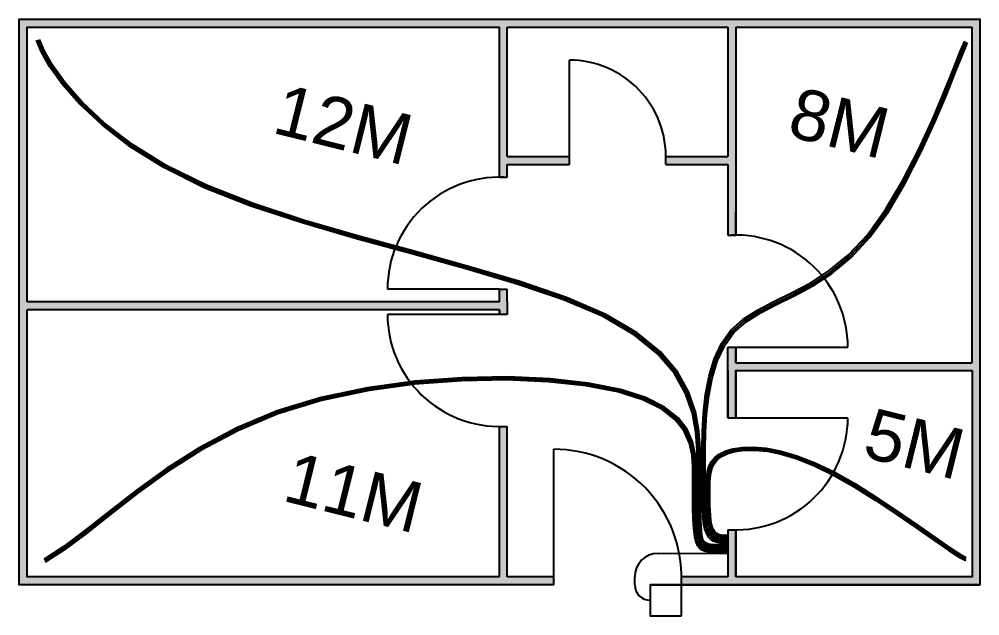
# Model space of a CAD drawing. Header units: millimetres. Extents: x 790368 to 790619, y 161713 to 161823.
# Drawn here: x 790425.76 to 790438.1, y 161741.9 to 161749.56 of the extents above; entities that cross this region are included whole.
import ezdxf

# ---------------------------------------------------------------- set-up
doc = ezdxf.new("R2010")
doc.units = ezdxf.units.MM
for name, color, linetype in [('can interior', 172, 'Continuous'), ('can secundaria', 1, 'Continuous'), ('urbanizacion', 7, 'Continuous')]:
    doc.layers.add(name, color=color, linetype=linetype)
doc.styles.get("Standard").update_dxf_attribs({"font": 'arial.ttf'})

msp = doc.modelspace()

# ---------------------------------------------------------------- hatches: boundary and pattern name
at = {"layer": 'urbanizacion'}
h = msp.add_hatch(dxfattribs=at)
h.set_pattern_fill('ANSI36', color=256, scale=0.01, angle=90)
h.set_pattern_definition([(135, (790333.65011, 161502.019078), (-0.061739261, 0.0168379802), [0.079375, -0.015875, 0, -0.015875])])
h.paths.add_polyline_path([(790425.763, 161749.559), (790425.763, 161742.296), (790432.631, 161742.296), (790432.631, 161742.396), (790432.034, 161742.396), (790432.034, 161744.328), (790431.934, 161744.328), (790431.934, 161742.396), (790425.863, 161742.396), (790425.863, 161745.828), (790431.934, 161745.828), (790431.934, 161745.768), (790431.984, 161745.768), (790432.034, 161745.768), (790432.034, 161745.928), (790432.034, 161746.091), (790431.934, 161746.091), (790431.934, 161745.928), (790425.863, 161745.928), (790425.863, 161749.459), (790431.934, 161749.459), (790431.934, 161747.531), (790431.984, 161747.531), (790432.034, 161747.531), (790432.034, 161747.694), (790432.831, 161747.694), (790432.831, 161747.794), (790432.034, 161747.794), (790432.034, 161749.459), (790434.869, 161749.459), (790434.869, 161747.794), (790434.071, 161747.794), (790434.071, 161747.744), (790434.071, 161747.694), (790434.869, 161747.694), (790434.869, 161746.787), (790434.969, 161746.787), (790434.969, 161747.085), (790434.969, 161747.694), (790434.969, 161749.459), (790438.005, 161749.459), (790438.005, 161745.145), (790434.969, 161745.145), (790434.969, 161745.347), (790434.919, 161745.347), (790434.869, 161745.347), (790434.869, 161745.045), (790434.869, 161744.441), (790434.969, 161744.441), (790434.969, 161745.045), (790438.005, 161745.045), (790438.005, 161742.396), (790434.969, 161742.396), (790434.969, 161743.001), (790434.919, 161743.001), (790434.869, 161743.001), (790434.869, 161742.396), (790434.271, 161742.396), (790434.271, 161742.346), (790434.271, 161742.296), (790438.105, 161742.296), (790438.105, 161749.559)])

# ---------------------------------------------------------------- linework, layer by layer
at = {"layer": 'can interior'}
for p, q in [((790433.971, 161742.697), (790434.869, 161742.699)), ((790433.671, 161742.296), (790433.671, 161742.397))]:
    msp.add_line(p, q, dxfattribs=at)
for points in [[(790434.869, 161742.767), (790434.775, 161742.767), (790434.699, 161742.769), (790434.639, 161742.774), (790434.593, 161742.783), (790434.559, 161742.799), (790434.534, 161742.822), (790434.517, 161742.854), (790434.504, 161742.897), (790434.495, 161742.953), (790434.488, 161743.022), (790434.482, 161743.107), (790434.479, 161743.208), (790434.477, 161743.329), (790434.476, 161743.469), (790434.475, 161743.632), (790434.475, 161743.818), (790434.473, 161744.028), (790434.456, 161744.257), (790434.412, 161744.501), (790434.324, 161744.753), (790434.18, 161745.009), (790433.964, 161745.262), (790433.664, 161745.507), (790433.264, 161745.74), (790432.757, 161745.955), (790432.162, 161746.157), (790431.503, 161746.352), (790430.806, 161746.544), (790430.096, 161746.739), (790429.398, 161746.942), (790428.737, 161747.159), (790428.138, 161747.395), (790427.621, 161747.653), (790427.186, 161747.925), (790426.827, 161748.201), (790426.539, 161748.471), (790426.316, 161748.725), (790426.154, 161748.953), (790426.046, 161749.144), (790425.987, 161749.289)], [(790434.869, 161742.787), (790434.775, 161742.787), (790434.7, 161742.789), (790434.642, 161742.793), (790434.599, 161742.803), (790434.567, 161742.818), (790434.545, 161742.84), (790434.53, 161742.872), (790434.519, 161742.914), (790434.511, 161742.968), (790434.505, 161743.036), (790434.501, 161743.119), (790434.498, 161743.219), (790434.497, 161743.338), (790434.496, 161743.477), (790434.495, 161743.639), (790434.495, 161743.824), (790434.493, 161744.034), (790434.476, 161744.264), (790434.431, 161744.509), (790434.344, 161744.762), (790434.199, 161745.019), (790433.984, 161745.273), (790433.683, 161745.52), (790433.283, 161745.754), (790432.775, 161745.971), (790432.18, 161746.174), (790431.52, 161746.369), (790430.823, 161746.561), (790430.112, 161746.756), (790429.413, 161746.959), (790428.752, 161747.175), (790428.153, 161747.41), (790427.636, 161747.667), (790427.202, 161747.938), (790426.843, 161748.213), (790426.556, 161748.482), (790426.334, 161748.735), (790426.172, 161748.961), (790426.065, 161749.151), (790426.006, 161749.295)], [(790434.869, 161742.807), (790434.776, 161742.807), (790434.702, 161742.809), (790434.646, 161742.813), (790434.604, 161742.822), (790434.575, 161742.837), (790434.555, 161742.859), (790434.543, 161742.89), (790434.534, 161742.931), (790434.528, 161742.983), (790434.523, 161743.049), (790434.52, 161743.131), (790434.518, 161743.229), (790434.516, 161743.346), (790434.516, 161743.485), (790434.515, 161743.645), (790434.515, 161743.83), (790434.513, 161744.04), (790434.496, 161744.271), (790434.451, 161744.516), (790434.364, 161744.771), (790434.219, 161745.029), (790434.003, 161745.285), (790433.702, 161745.533), (790433.302, 161745.768), (790432.794, 161745.986), (790432.197, 161746.19), (790431.537, 161746.385), (790430.839, 161746.578), (790430.128, 161746.773), (790429.429, 161746.975), (790428.767, 161747.191), (790428.168, 161747.426), (790427.652, 161747.682), (790427.217, 161747.952), (790426.859, 161748.225), (790426.573, 161748.493), (790426.352, 161748.744), (790426.19, 161748.969), (790426.083, 161749.158), (790426.025, 161749.301)], [(790434.869, 161742.827), (790434.834, 161742.827), (790434.796, 161742.829), (790434.759, 161742.833), (790434.721, 161742.842), (790434.685, 161742.856), (790434.651, 161742.878), (790434.621, 161742.908), (790434.596, 161742.947), (790434.576, 161742.999), (790434.561, 161743.063), (790434.55, 161743.142), (790434.543, 161743.239), (790434.539, 161743.354), (790434.536, 161743.49), (790434.536, 161743.648), (790434.535, 161743.83), (790434.536, 161744.038), (790434.541, 161744.263), (790434.555, 161744.499), (790434.582, 161744.739), (790434.626, 161744.973), (790434.692, 161745.194), (790434.785, 161745.395), (790434.908, 161745.567), (790435.064, 161745.707), (790435.249, 161745.824), (790435.458, 161745.932), (790435.685, 161746.043), (790435.925, 161746.171), (790436.171, 161746.33), (790436.418, 161746.532), (790436.66, 161746.791), (790436.893, 161747.114), (790437.111, 161747.483), (790437.312, 161747.872), (790437.491, 161748.259), (790437.644, 161748.617), (790437.767, 161748.923), (790437.858, 161749.152), (790437.911, 161749.279)], [(790434.869, 161742.847), (790434.834, 161742.847), (790434.798, 161742.849), (790434.762, 161742.853), (790434.727, 161742.861), (790434.693, 161742.875), (790434.662, 161742.896), (790434.634, 161742.925), (790434.611, 161742.964), (790434.593, 161743.014), (790434.579, 161743.077), (790434.569, 161743.154), (790434.562, 161743.248), (790434.558, 161743.361), (790434.556, 161743.495), (790434.556, 161743.65), (790434.555, 161743.83), (790434.556, 161744.035), (790434.561, 161744.259), (790434.575, 161744.492), (790434.602, 161744.729), (790434.646, 161744.962), (790434.712, 161745.181), (790434.804, 161745.38), (790434.927, 161745.551), (790435.083, 161745.69), (790435.268, 161745.806), (790435.476, 161745.913), (790435.703, 161746.024), (790435.942, 161746.153), (790436.187, 161746.312), (790436.434, 161746.514), (790436.677, 161746.775), (790436.909, 161747.099), (790437.128, 161747.469), (790437.329, 161747.86), (790437.508, 161748.248), (790437.661, 161748.607), (790437.785, 161748.914), (790437.876, 161749.143), (790437.929, 161749.27)], [(790434.869, 161742.867), (790434.835, 161742.867), (790434.8, 161742.868), (790434.765, 161742.873), (790434.732, 161742.881), (790434.701, 161742.895), (790434.672, 161742.915), (790434.647, 161742.943), (790434.626, 161742.981), (790434.609, 161743.029), (790434.597, 161743.09), (790434.588, 161743.166), (790434.582, 161743.258), (790434.578, 161743.368), (790434.576, 161743.5), (790434.576, 161743.653), (790434.575, 161743.831), (790434.576, 161744.033), (790434.581, 161744.254), (790434.595, 161744.485), (790434.622, 161744.72), (790434.666, 161744.95), (790434.732, 161745.168), (790434.824, 161745.366), (790434.946, 161745.535), (790435.101, 161745.673), (790435.286, 161745.789), (790435.494, 161745.895), (790435.72, 161746.006), (790435.959, 161746.134), (790436.204, 161746.294), (790436.451, 161746.497), (790436.693, 161746.758), (790436.926, 161747.083), (790437.145, 161747.455), (790437.346, 161747.847), (790437.525, 161748.237), (790437.679, 161748.597), (790437.803, 161748.905), (790437.894, 161749.134), (790437.947, 161749.261)], [(790434.869, 161742.747), (790434.774, 161742.747), (790434.697, 161742.749), (790434.636, 161742.754), (790434.587, 161742.763), (790434.551, 161742.779), (790434.524, 161742.803), (790434.504, 161742.836), (790434.489, 161742.881), (790434.478, 161742.937), (790434.47, 161743.006), (790434.464, 161743.087), (790434.46, 161743.18), (790434.458, 161743.285), (790434.458, 161743.401), (790434.458, 161743.529), (790434.459, 161743.668), (790434.459, 161743.817), (790434.447, 161743.973), (790434.413, 161744.131), (790434.344, 161744.288), (790434.228, 161744.437), (790434.055, 161744.576), (790433.811, 161744.7), (790433.487, 161744.805), (790433.074, 161744.886), (790432.586, 161744.94), (790432.041, 161744.964), (790431.456, 161744.955), (790430.849, 161744.91), (790430.238, 161744.826), (790429.641, 161744.7), (790429.076, 161744.528), (790428.557, 161744.311), (790428.085, 161744.059), (790427.656, 161743.788), (790427.269, 161743.51), (790426.921, 161743.24), (790426.608, 161742.993), (790426.328, 161742.781), (790426.078, 161742.621)], [(790434.869, 161742.727), (790434.774, 161742.727), (790434.695, 161742.729), (790434.632, 161742.734), (790434.582, 161742.744), (790434.543, 161742.76), (790434.513, 161742.785), (790434.491, 161742.819), (790434.474, 161742.864), (790434.461, 161742.922), (790434.452, 161742.992), (790434.445, 161743.075), (790434.441, 161743.17), (790434.438, 161743.276), (790434.438, 161743.394), (790434.438, 161743.522), (790434.439, 161743.661), (790434.439, 161743.81), (790434.427, 161743.965), (790434.393, 161744.123), (790434.324, 161744.277), (790434.209, 161744.425), (790434.036, 161744.563), (790433.794, 161744.685), (790433.471, 161744.788), (790433.061, 161744.868), (790432.575, 161744.921), (790432.032, 161744.945), (790431.45, 161744.936), (790430.846, 161744.891), (790430.238, 161744.807), (790429.644, 161744.681), (790429.081, 161744.509), (790428.564, 161744.293), (790428.093, 161744.041), (790427.666, 161743.77), (790427.28, 161743.493), (790426.932, 161743.223), (790426.619, 161742.976), (790426.338, 161742.764), (790426.088, 161742.603)], [(790434.869, 161742.707), (790434.773, 161742.707), (790434.694, 161742.709), (790434.629, 161742.714), (790434.576, 161742.724), (790434.535, 161742.741), (790434.503, 161742.766), (790434.478, 161742.801), (790434.459, 161742.847), (790434.445, 161742.907), (790434.434, 161742.979), (790434.426, 161743.063), (790434.421, 161743.159), (790434.419, 161743.267), (790434.418, 161743.386), (790434.418, 161743.515), (790434.419, 161743.655), (790434.419, 161743.803), (790434.407, 161743.958), (790434.373, 161744.114), (790434.305, 161744.267), (790434.19, 161744.413), (790434.018, 161744.549), (790433.777, 161744.67), (790433.456, 161744.772), (790433.047, 161744.85), (790432.564, 161744.903), (790432.024, 161744.926), (790431.444, 161744.916), (790430.843, 161744.871), (790430.238, 161744.787), (790429.647, 161744.661), (790429.086, 161744.49), (790428.571, 161744.274), (790428.102, 161744.023), (790427.676, 161743.753), (790427.291, 161743.476), (790426.943, 161743.206), (790426.63, 161742.959), (790426.349, 161742.747), (790426.098, 161742.586)], [(790434.869, 161742.887), (790434.835, 161742.887), (790434.801, 161742.888), (790434.769, 161742.893), (790434.738, 161742.901), (790434.709, 161742.914), (790434.683, 161742.933), (790434.66, 161742.961), (790434.641, 161742.997), (790434.626, 161743.044), (790434.615, 161743.099), (790434.607, 161743.162), (790434.601, 161743.23), (790434.598, 161743.303), (790434.596, 161743.379), (790434.595, 161743.456), (790434.595, 161743.532), (790434.596, 161743.607), (790434.599, 161743.68), (790434.608, 161743.749), (790434.625, 161743.814), (790434.653, 161743.873), (790434.695, 161743.927), (790434.754, 161743.973), (790434.832, 161744.012), (790434.932, 161744.042), (790435.054, 161744.06), (790435.198, 161744.063), (790435.362, 161744.048), (790435.549, 161744.012), (790435.756, 161743.951), (790435.983, 161743.863), (790436.232, 161743.744), (790436.498, 161743.594), (790436.772, 161743.422), (790437.043, 161743.242), (790437.299, 161743.066), (790437.527, 161742.905), (790437.717, 161742.773), (790437.855, 161742.683), (790437.93, 161742.646)], [(790434.869, 161742.907), (790434.835, 161742.907), (790434.803, 161742.908), (790434.772, 161742.912), (790434.744, 161742.92), (790434.717, 161742.933), (790434.694, 161742.952), (790434.673, 161742.979), (790434.656, 161743.014), (790434.643, 161743.059), (790434.633, 161743.113), (790434.625, 161743.173), (790434.62, 161743.24), (790434.618, 161743.31), (790434.616, 161743.384), (790434.615, 161743.458), (790434.615, 161743.532), (790434.616, 161743.605), (790434.619, 161743.675), (790434.628, 161743.742), (790434.644, 161743.804), (790434.672, 161743.862), (790434.713, 161743.913), (790434.771, 161743.958), (790434.848, 161743.996), (790434.946, 161744.024), (790435.065, 161744.041), (790435.207, 161744.044), (790435.369, 161744.028), (790435.553, 161743.992), (790435.757, 161743.931), (790435.983, 161743.843), (790436.229, 161743.724), (790436.493, 161743.574), (790436.767, 161743.403), (790437.037, 161743.223), (790437.292, 161743.046), (790437.521, 161742.886), (790437.711, 161742.754), (790437.85, 161742.663), (790437.927, 161742.626)], [(790434.869, 161742.927), (790434.836, 161742.927), (790434.805, 161742.928), (790434.776, 161742.932), (790434.749, 161742.94), (790434.725, 161742.952), (790434.704, 161742.971), (790434.686, 161742.996), (790434.671, 161743.031), (790434.659, 161743.074), (790434.65, 161743.126), (790434.644, 161743.185), (790434.64, 161743.249), (790434.637, 161743.318), (790434.636, 161743.389), (790434.635, 161743.461), (790434.635, 161743.532), (790434.636, 161743.602), (790434.639, 161743.67), (790434.647, 161743.734), (790434.664, 161743.795), (790434.691, 161743.85), (790434.732, 161743.9), (790434.788, 161743.943), (790434.863, 161743.979), (790434.959, 161744.006), (790435.077, 161744.023), (790435.216, 161744.025), (790435.375, 161744.009), (790435.556, 161743.972), (790435.759, 161743.911), (790435.982, 161743.823), (790436.226, 161743.704), (790436.489, 161743.554), (790436.761, 161743.383), (790437.031, 161743.203), (790437.286, 161743.027), (790437.514, 161742.866), (790437.705, 161742.735), (790437.846, 161742.644), (790437.924, 161742.607)]]:
    msp.add_lwpolyline(points, dxfattribs=at)
for centre, radius, start, end in [((790433.971, 161742.397), 0.3, 90.1036, 180), ((790433.871, 161742.296), 0.2, 180, 270)]:
    msp.add_arc(centre, radius, start, end, dxfattribs=at)
at = {"layer": 'can secundaria'}
msp.add_lwpolyline([(790434.271, 161741.896), (790434.271, 161742.296), (790433.871, 161742.296), (790433.871, 161741.896)], close=True, dxfattribs=at)
at = {"layer": 'urbanizacion'}
for p, q in [((790432.831, 161747.794), (790432.831, 161749.034)), ((790431.934, 161746.091), (790430.494, 161746.091)), ((790431.934, 161745.768), (790430.494, 161745.768)), ((790434.969, 161745.347), (790436.409, 161745.347)), ((790434.969, 161744.441), (790436.409, 161744.441)), ((790432.631, 161742.396), (790432.631, 161744.036)), ((790433.871, 161742.296), (790438.105, 161742.296))]:
    msp.add_line(p, q, dxfattribs=at)
for points in [[(790432.631, 161742.296), (790425.763, 161742.296), (790425.763, 161749.559), (790438.105, 161749.559), (790438.105, 161742.296), (790434.271, 161742.296)], [(790425.863, 161745.928), (790425.863, 161749.459), (790431.934, 161749.459)], [(790431.934, 161747.531), (790431.934, 161749.459)], [(790431.934, 161747.531), (790431.934, 161749.459)], [(790432.034, 161749.459), (790434.869, 161749.459)], [(790432.034, 161747.794), (790432.034, 161749.459)], [(790432.034, 161749.459), (790434.869, 161749.459)], [(790434.869, 161749.459), (790434.869, 161747.794)], [(790434.969, 161749.459), (790438.005, 161749.459)], [(790434.969, 161749.459), (790434.969, 161747.694)], [(790438.005, 161745.145), (790438.005, 161749.459)], [(790432.034, 161747.794), (790432.831, 161747.794)], [(790432.831, 161747.694), (790432.831, 161747.794)], [(790434.071, 161747.794), (790434.869, 161747.794)], [(790434.071, 161747.694), (790434.071, 161747.794)], [(790431.934, 161747.531), (790431.934, 161747.694)], [(790432.034, 161747.531), (790432.034, 161747.694)], [(790432.034, 161747.694), (790432.831, 161747.694)], [(790434.071, 161747.694), (790434.869, 161747.694)], [(790434.869, 161747.694), (790434.869, 161746.787)], [(790434.969, 161747.694), (790434.969, 161746.787)], [(790434.969, 161747.694), (790434.969, 161746.787)], [(790431.934, 161747.531), (790432.034, 161747.531)], [(790434.969, 161746.787), (790434.969, 161747.085)], [(790434.869, 161746.787), (790434.969, 161746.787)], [(790431.934, 161745.928), (790431.934, 161746.091)], [(790431.934, 161745.928), (790431.934, 161746.091)], [(790431.934, 161745.928), (790431.934, 161746.091)], [(790431.934, 161746.091), (790432.034, 161746.091)], [(790432.034, 161745.928), (790432.034, 161746.091)], [(790431.934, 161745.928), (790425.863, 161745.928)], [(790432.034, 161745.928), (790432.034, 161745.768)], [(790431.934, 161742.396), (790425.863, 161742.396), (790425.863, 161745.828)], [(790431.934, 161745.828), (790425.863, 161745.828)], [(790431.934, 161745.768), (790431.934, 161745.828)], [(790431.934, 161745.828), (790431.934, 161745.768)], [(790432.034, 161745.768), (790431.934, 161745.768)], [(790434.869, 161745.045), (790434.869, 161745.347)], [(790434.869, 161745.347), (790434.969, 161745.347)], [(790434.969, 161745.347), (790434.969, 161745.145)], [(790434.969, 161745.347), (790434.969, 161745.145)], [(790434.969, 161745.145), (790434.969, 161745.347)], [(790434.869, 161744.441), (790434.869, 161745.145)], [(790434.969, 161745.145), (790438.005, 161745.145)], [(790434.869, 161745.045), (790434.869, 161744.441)], [(790438.005, 161745.045), (790438.005, 161742.396), (790434.969, 161742.396)], [(790434.969, 161745.045), (790434.969, 161744.441)], [(790434.969, 161745.045), (790434.969, 161744.441)], [(790434.969, 161744.441), (790434.969, 161745.045), (790438.005, 161745.045)], [(790434.969, 161745.045), (790434.969, 161744.441)], [(790434.869, 161744.441), (790434.969, 161744.441)], [(790431.934, 161742.396), (790431.934, 161744.328)], [(790431.934, 161744.328), (790432.034, 161744.328)], [(790432.034, 161742.396), (790432.034, 161744.328)], [(790434.869, 161743.001), (790434.869, 161742.396)], [(790434.869, 161743.001), (790434.969, 161743.001)], [(790434.969, 161743.001), (790434.969, 161742.396)], [(790434.969, 161743.001), (790434.969, 161742.396)], [(790434.969, 161742.396), (790434.969, 161743.001)], [(790434.969, 161743.001), (790434.969, 161742.396)], [(790432.631, 161742.396), (790432.034, 161742.396)], [(790432.631, 161742.296), (790432.631, 161742.396)], [(790434.869, 161742.396), (790434.271, 161742.396)], [(790434.271, 161742.296), (790434.271, 161742.396)]]:
    msp.add_lwpolyline(points, dxfattribs=at)
for centre, radius, start, end in [((790432.831, 161747.794), 1.24, 357.6891, 90), ((790431.934, 161746.091), 1.44, 88.0102, 180), ((790434.969, 161745.347), 1.44, 0, 91.9898), ((790431.934, 161745.768), 1.44, 180, 271.9898), ((790434.969, 161744.441), 1.44, 268.0102, 0), ((790432.631, 161742.396), 1.64, 358.2529, 90)]:
    msp.add_arc(centre, radius, start, end, dxfattribs=at)

# ---------------------------------------------------------------- texts
at = {"layer": 'can interior', "char_height": 0.65, "attachment_point": 1, "rotation": 346.0426}
for s, insert in [('12M', (790429.152, 161748.736)), ('8M', (790435.767, 161748.696)), ('5M', (790436.734, 161744.574)), ('11M', (790429.283, 161744.009))]:
    msp.add_mtext_dynamic_manual_height_columns(s, width=3.49432, gutter_width=12.5, heights=[0], dxfattribs=dict(at, insert=insert))

doc.saveas('drawing.dxf')
